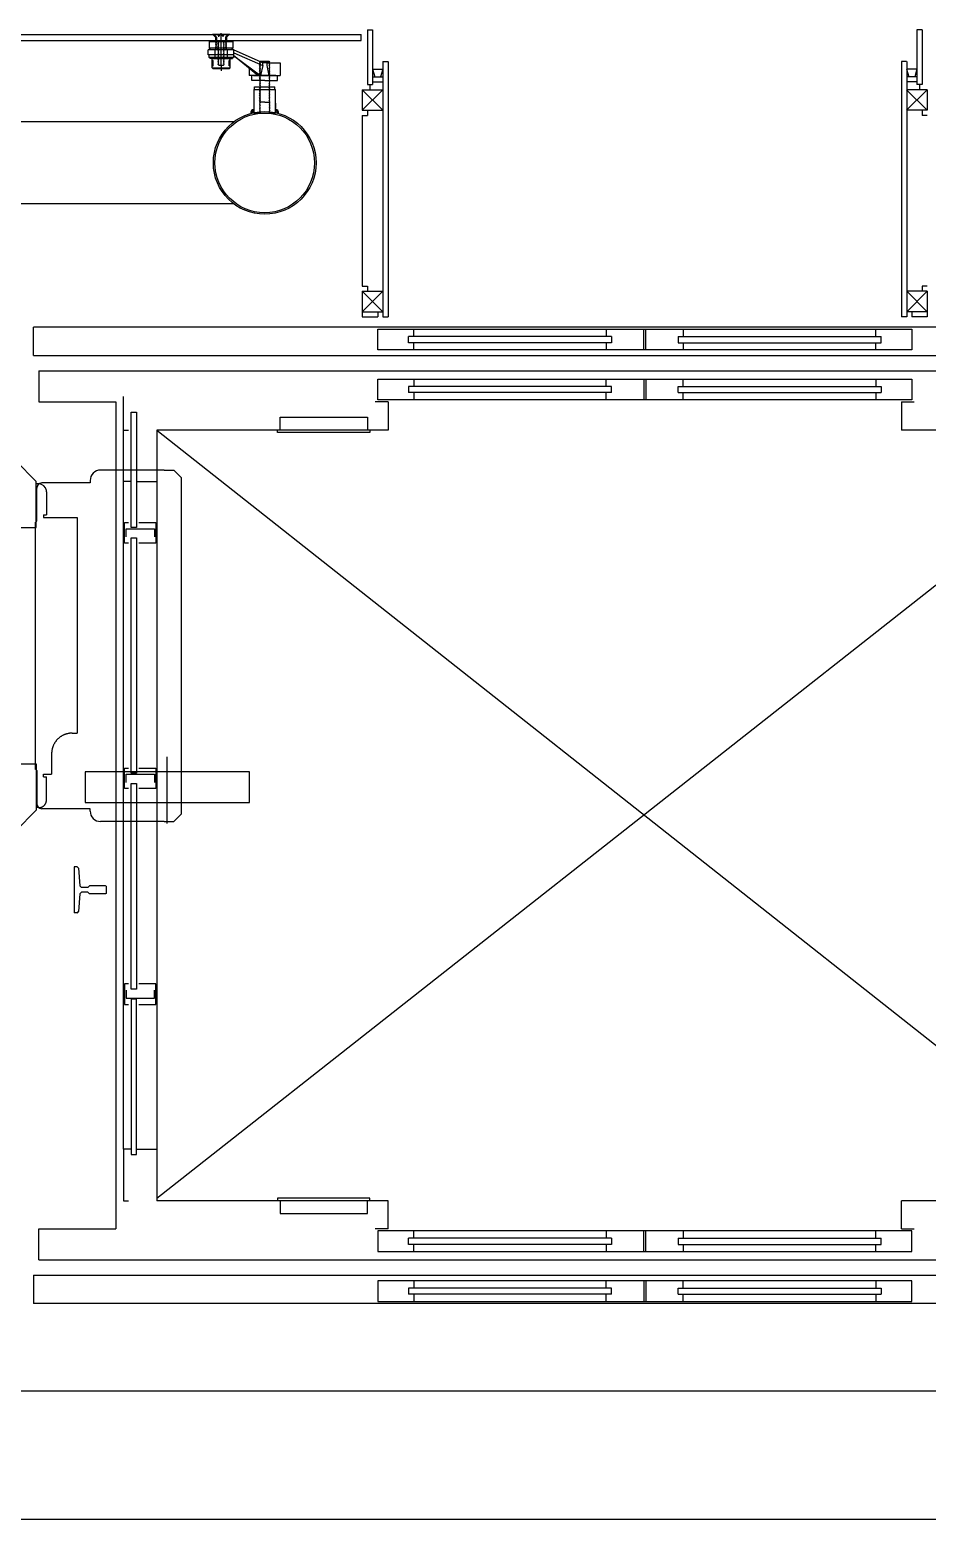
# Model space of a CAD drawing. Header units: millimetres. Extents: x -7614 to 421357, y 85218 to 341757.
# Drawn here: x 308713 to 310460, y 213177 to 216076 of the extents above; entities that cross this region are included whole.
import ezdxf

# ---------------------------------------------------------------- set-up
doc = ezdxf.new("R2010")
doc.units = ezdxf.units.MM
doc.header["$LTSCALE"] = 600
doc.header["$MEASUREMENT"] = 0
for name, pattern in [('CENTER', [65, 60, -2, 1, -2]), ('CENTER1', [8, 6, -1, 0, -1]), ('DASH_2', [34, 30, -1.5, 1, -1.5]), ('HIDDEN', [2, 1, -1])]:
    doc.linetypes.add(name, pattern=pattern)
doc.layers.add('e-plan', color=9, linetype='CONTINUOUS')

msp = doc.modelspace()

# ---------------------------------------------------------------- linework, layer by layer
at = {"layer": 'e-plan'}
for p, q in [((308144.3, 216066.7), (309358.3, 216066.7)), ((309358.3, 216054.7), (309358.3, 216066.7)), ((309370.3, 216075.7), (309380.3, 216075.7)), ((309370.3, 216075.7), (309370.3, 215969.1)), ((309380.3, 216075.7), (309380.3, 215969.1)), ((310450.3, 216075.7), (310440.3, 216075.7)), ((310440.3, 216075.7), (310440.3, 215969.1)), ((310450.3, 216075.7), (310450.3, 215969.1)), ((308144.3, 216054.7), (309358.3, 216054.7)), ((309380.3, 216014.1), (309380.3, 215969.1)), ((309400.3, 216014.1), (309410.3, 216014.1)), ((309400.4, 216014.1), (309400.4, 215516.7)), ((309410.4, 216014.1), (309410.4, 215526.7)), ((310420.3, 216014.1), (310410.3, 216014.1)), ((310410.4, 216014.1), (310410.4, 215526.7)), ((310420.4, 216014.1), (310420.4, 215516.7)), ((310440.3, 216014.1), (310440.3, 215969.1)), ((309380.3, 215999.1), (309384.7, 215984.1)), ((309380.3, 215999.1), (309400.3, 215999.1)), ((309380.3, 215984.1), (309400.3, 215984.1)), ((309400.3, 215999.1), (309396, 215984.1)), ((310420.3, 215999.1), (310424.7, 215984.1)), ((310440.3, 215999.1), (310420.3, 215999.1)), ((310440.3, 215984.1), (310420.3, 215984.1)), ((310440.3, 215999.1), (310436, 215984.1)), ((309360.3, 215919.1), (309400.3, 215959.1)), ((309360.3, 215959.1), (309400.3, 215919.1)), ((309360.3, 215959.1), (309360.3, 215919.1)), ((309360.3, 215959.1), (309400.3, 215959.1)), ((309370.3, 215969.1), (309380.3, 215969.1)), ((309375.3, 215969.1), (309375.3, 215959.1)), ((309380.3, 215974.1), (309400.3, 215974.1)), ((310440.3, 215974.1), (310420.3, 215974.1)), ((310460.3, 215959.1), (310420.3, 215919.1)), ((310460.3, 215919.1), (310420.3, 215959.1)), ((310460.3, 215959.1), (310420.3, 215959.1)), ((310450.3, 215969.1), (310440.3, 215969.1)), ((310445.3, 215969.1), (310445.3, 215959.1)), ((310460.3, 215959.1), (310460.3, 215919.1)), ((309360.3, 215919.1), (309400.3, 215919.1)), ((309370.3, 215919.1), (309370.3, 215909.1)), ((310460.3, 215919.1), (310420.3, 215919.1)), ((310450.3, 215919.1), (310450.3, 215909.1)), ((309110.3, 215896.7), (308442.3, 215896.7)), ((309149.3, 215913.7), (309191.3, 215913.7)), ((309360.3, 215909.1), (309370.3, 215909.1)), ((309360.4, 215909.1), (309360.4, 215576.7)), ((310460.3, 215909.1), (310450.3, 215909.1)), ((309110.3, 215736.7), (308442.3, 215736.7)), ((309370.4, 215576.7), (309370.4, 215566.7)), ((310450.4, 215576.7), (310450.4, 215566.7)), ((309360.4, 215566.7), (309360.4, 215516.7)), ((309360.4, 215566.7), (309400.4, 215526.7)), ((309360.4, 215526.7), (309400.4, 215566.7)), ((310460.4, 215566.7), (310420.4, 215526.7)), ((310460.4, 215526.7), (310420.4, 215566.7)), ((310460.4, 215566.7), (310460.4, 215516.7)), ((309390.4, 215526.7), (309390.4, 215516.7)), ((310430.4, 215526.7), (310430.4, 215516.7)), ((311100.4, 215496.7), (308720.4, 215496.7)), ((308720.4, 215441.7), (308720.4, 215496.7)), ((309390.4, 215492.7), (310430.4, 215492.7)), ((309390.4, 215452.7), (309390.4, 215492.7)), ((309460.4, 215478.7), (309460.4, 215492.7)), ((309835.4, 215492.7), (309835.4, 215478.7)), ((309908.4, 215452.7), (309908.4, 215492.7)), ((309908.4, 215452.7), (309908.4, 215492.7)), ((309912.4, 215452.7), (309912.4, 215492.7)), ((309912.4, 215452.7), (309912.4, 215492.7)), ((309985.4, 215492.7), (309985.4, 215478.7)), ((310360.4, 215478.7), (310360.4, 215492.7)), ((310430.4, 215492.7), (310430.4, 215452.7)), ((309845.4, 215478.7), (309450.4, 215478.7)), ((309450.4, 215466.7), (309450.4, 215478.7)), ((309845.4, 215466.7), (309450.4, 215466.7)), ((309460.4, 215452.7), (309460.4, 215466.7)), ((309835.4, 215466.7), (309835.4, 215452.7)), ((309845.4, 215478.7), (309845.4, 215466.7)), ((309975.4, 215478.7), (309975.4, 215466.7)), ((309975.4, 215478.7), (310370.4, 215478.7)), ((309975.4, 215466.7), (310370.4, 215466.7)), ((309985.4, 215466.7), (309985.4, 215452.7)), ((310360.4, 215452.7), (310360.4, 215466.7)), ((310370.4, 215466.7), (310370.4, 215478.7)), ((308720.4, 215441.7), (311100.4, 215441.7)), ((310430.4, 215452.7), (309390.4, 215452.7)), ((309460.4, 215395.7), (309460.4, 215381.7)), ((309835.4, 215381.7), (309835.4, 215395.7)), ((309908.4, 215395.7), (309908.4, 215355.7)), ((309912.4, 215395.7), (309912.4, 215355.7)), ((309985.4, 215381.7), (309985.4, 215395.7)), ((310360.4, 215395.7), (310360.4, 215381.7)), ((309845.4, 215381.7), (309450.4, 215381.7)), ((309450.4, 215381.7), (309450.4, 215369.7)), ((309845.4, 215369.7), (309450.4, 215369.7)), ((309460.4, 215369.7), (309460.4, 215355.7)), ((309835.4, 215355.7), (309835.4, 215369.7)), ((309845.4, 215369.7), (309845.4, 215381.7)), ((309975.4, 215369.7), (309975.4, 215381.7)), ((309975.4, 215381.7), (310370.4, 215381.7)), ((309975.4, 215369.7), (310370.4, 215369.7)), ((309985.4, 215355.7), (309985.4, 215369.7)), ((310360.4, 215369.7), (310360.4, 215355.7)), ((310370.4, 215381.7), (310370.4, 215369.7)), ((309410.4, 215351.7), (309385.4, 215351.7)), ((309410.4, 215351.7), (309410.4, 215296.7)), ((310410.2, 215351.7), (310435.2, 215351.7)), ((310410.4, 215351.7), (310410.4, 215296.7)), ((308910.4, 215106.7), (308910.4, 215331.7)), ((308910.4, 215331.7), (308920.4, 215331.7)), ((308920.4, 215331.7), (308920.4, 215106.7)), ((309200.3, 215296.7), (309200.3, 215321.7)), ((309200.3, 215321.7), (309370.3, 215321.7)), ((309370.3, 215321.7), (309370.3, 215296.7)), ((308895.4, 215196.7), (308895.4, 215296.7)), ((308895.4, 215296.7), (308905.4, 215296.7)), ((308960.4, 215296.7), (308960.4, 215218.7)), ((309410.4, 215296.7), (308960.4, 215296.7)), ((309195.3, 215291.7), (309195.3, 215296.7)), ((309375.3, 215291.7), (309195.3, 215291.7)), ((309375.3, 215296.7), (309375.3, 215291.7)), ((310860.4, 215296.7), (310410.4, 215296.7)), ((308725.4, 215196.7), (308685.4, 215236.7)), ((308725.4, 215106.7), (308725.4, 215196.7)), ((308821.4, 215193.7), (308736.4, 215193.7)), ((308830.4, 215193.7), (308821.4, 215193.7)), ((308830.4, 215198.7), (308830.4, 215193.7)), ((308974.4, 215218.7), (308850.4, 215218.7)), ((308910.4, 215196.7), (308895.4, 215196.7)), ((308920.4, 215196.7), (308960.4, 215196.7)), ((308974.4, 215218.7), (308993.4, 215218.7)), ((309008.4, 215203.7), (308993.4, 215218.7)), ((309008.4, 214549.7), (309008.4, 215203.7)), ((308730.4, 215191.7), (308725.4, 215191.7)), ((308726.4, 215119.7), (308726.4, 215183.7)), ((308745.4, 215176.7), (308745.4, 215131.7)), ((308585.4, 215106.7), (308725.4, 215106.7)), ((308723.4, 215116.7), (308723.4, 214636.7)), ((308739.4, 215131.7), (308745.4, 215131.7)), ((308739.4, 215131.7), (308739.4, 215126.7)), ((308739.4, 215126.7), (308805.4, 215126.7)), ((308897.4, 215076.7), (308897.4, 215116.7)), ((308897.4, 215116.7), (308905.4, 215116.7)), ((308920.4, 215106.7), (308910.4, 215106.7)), ((308925.4, 215116.7), (308958.4, 215116.7)), ((308958.4, 215116.7), (308958.4, 215076.7)), ((308905.4, 215076.7), (308897.4, 215076.7)), ((308900.4, 215088.7), (308900.4, 215104.7)), ((308900.4, 215104.7), (308955.4, 215104.7)), ((308910.4, 214628.7), (308910.4, 215086.7)), ((308910.4, 215086.7), (308920.4, 215086.7)), ((308920.4, 215086.7), (308920.4, 214628.7)), ((308958.4, 215076.7), (308925.4, 215076.7)), ((308955.4, 215104.7), (308955.4, 215088.7)), ((308585.4, 214646.7), (308725.4, 214646.7)), ((308725.4, 214646.7), (308725.4, 214556.7)), ((308726.4, 214633.7), (308726.4, 214569.7)), ((308897.4, 214598.7), (308897.4, 214638.7)), ((308897.4, 214638.7), (308905.4, 214638.7)), ((308900.4, 214610.7), (308900.4, 214626.7)), ((308900.4, 214626.7), (308955.4, 214626.7)), ((308920.4, 214628.7), (308910.4, 214628.7)), ((308925.4, 214638.7), (308958.4, 214638.7)), ((308955.4, 214626.7), (308955.4, 214610.7)), ((308958.4, 214638.7), (308958.4, 214598.7)), ((308905.4, 214598.7), (308897.4, 214598.7)), ((308910.4, 214208.7), (308910.4, 214608.7)), ((308910.4, 214608.7), (308920.4, 214608.7)), ((308920.4, 214608.7), (308920.4, 214208.7)), ((308958.4, 214598.7), (308925.4, 214598.7)), ((308725.4, 214556.7), (308685.4, 214516.7)), ((308830.4, 214559.7), (308736.4, 214559.7)), ((308830.4, 214554.7), (308830.4, 214559.7)), ((308974.4, 214534.7), (308850.4, 214534.7)), ((308960.4, 214534.7), (308960.4, 213796.7)), ((308974.4, 214534.7), (308993.4, 214534.7)), ((309008.4, 214549.7), (308993.4, 214534.7)), ((308799.4, 214446.2), (308799.4, 214357.2)), ((308805, 214446.2), (308799.4, 214446.2)), ((308807.5, 214443.9), (308810.2, 214409.7)), ((308810.2, 214393.7), (308807.5, 214359.6)), ((308810.2, 214409.7), (308813.4, 214406.5)), ((308810.2, 214393.7), (308813.4, 214397)), ((308826.1, 214406.5), (308813.4, 214406.5)), ((308826.1, 214397), (308813.4, 214397)), ((308829.4, 214409.7), (308826.1, 214406.5)), ((308829.4, 214393.7), (308826.1, 214397)), ((308860.4, 214409.7), (308829.4, 214409.7)), ((308860.4, 214393.7), (308829.4, 214393.7)), ((308861.4, 214408.7), (308860.4, 214409.7)), ((308861.4, 214394.7), (308860.4, 214393.7)), ((308861.4, 214408.7), (308861.4, 214394.7)), ((308805, 214357.2), (308799.4, 214357.2)), ((308905.4, 214218.7), (308897.4, 214218.7)), ((308897.4, 214218.7), (308897.4, 214178.7)), ((308920.4, 214208.7), (308910.4, 214208.7)), ((308958.4, 214218.7), (308925.4, 214218.7)), ((308958.4, 214178.7), (308958.4, 214218.7)), ((308897.4, 214178.7), (308905.4, 214178.7)), ((308900.4, 214206.7), (308900.4, 214190.7)), ((308900.4, 214190.7), (308955.4, 214190.7)), ((308920.4, 214188.7), (308910.4, 214188.7)), ((308910.4, 214188.7), (308910.4, 213886.7)), ((308920.4, 213886.7), (308920.4, 214188.7)), ((308925.4, 214178.7), (308958.4, 214178.7)), ((308955.4, 214190.7), (308955.4, 214206.7)), ((308910.4, 213896.7), (308895.4, 213896.7)), ((308895.4, 213896.7), (308895.4, 213796.7)), ((308920.4, 213896.7), (308960.4, 213896.7)), ((308910.4, 213886.7), (308920.4, 213886.7)), ((309375.3, 213801.7), (309195.3, 213801.7)), ((309195.3, 213801.7), (309195.3, 213796.7)), ((309375.3, 213796.7), (309375.3, 213801.7)), ((308895.4, 213796.7), (308905.4, 213796.7)), ((309410.4, 213796.7), (308960.4, 213796.7)), ((309200.3, 213796.7), (309200.3, 213771.7)), ((309370.3, 213771.7), (309370.3, 213796.7)), ((309410.4, 213741.7), (309410.4, 213796.7)), ((310860.4, 213796.7), (310410.4, 213796.7)), ((310410.4, 213741.7), (310410.4, 213796.7)), ((309200.3, 213771.7), (309370.3, 213771.7)), ((309410.4, 213741.7), (309385.4, 213741.7)), ((309845.4, 213723.7), (309450.4, 213723.7)), ((309450.4, 213711.7), (309450.4, 213723.7)), ((309460.4, 213723.7), (309460.4, 213737.7)), ((309835.4, 213737.7), (309835.4, 213723.7)), ((309845.4, 213723.7), (309845.4, 213711.7)), ((309908.4, 213697.7), (309908.4, 213737.7)), ((309912.4, 213697.7), (309912.4, 213737.7)), ((309975.4, 213723.7), (309975.4, 213711.7)), ((309975.4, 213723.7), (310370.4, 213723.7)), ((309985.4, 213737.7), (309985.4, 213723.7)), ((310360.4, 213723.7), (310360.4, 213737.7)), ((310370.4, 213711.7), (310370.4, 213723.7)), ((310410.2, 213741.7), (310435.2, 213741.7)), ((309845.4, 213711.7), (309450.4, 213711.7)), ((309460.4, 213697.7), (309460.4, 213711.7)), ((309835.4, 213711.7), (309835.4, 213697.7)), ((309975.4, 213711.7), (310370.4, 213711.7)), ((309985.4, 213711.7), (309985.4, 213697.7)), ((310360.4, 213697.7), (310360.4, 213711.7)), ((308720.4, 213651.7), (311100.4, 213651.7)), ((308720.4, 213651.7), (308720.4, 213596.7)), ((310430.4, 213640.7), (309390.4, 213640.7)), ((309390.4, 213640.7), (309390.4, 213600.7)), ((309460.4, 213640.7), (309460.4, 213626.7)), ((309835.4, 213626.7), (309835.4, 213640.7)), ((309908.4, 213640.7), (309908.4, 213600.7)), ((309908.4, 213640.7), (309908.4, 213600.7)), ((309912.4, 213640.7), (309912.4, 213600.7)), ((309912.4, 213640.7), (309912.4, 213600.7)), ((309985.4, 213626.7), (309985.4, 213640.7)), ((310360.4, 213640.7), (310360.4, 213626.7)), ((310430.4, 213600.7), (310430.4, 213640.7)), ((309390.4, 213600.7), (310430.4, 213600.7)), ((309845.4, 213626.7), (309450.4, 213626.7)), ((309450.4, 213626.7), (309450.4, 213614.7)), ((309845.4, 213614.7), (309450.4, 213614.7)), ((309460.4, 213614.7), (309460.4, 213600.7)), ((309835.4, 213600.7), (309835.4, 213614.7)), ((309845.4, 213614.7), (309845.4, 213626.7)), ((309975.4, 213614.7), (309975.4, 213626.7)), ((309975.4, 213626.7), (310370.4, 213626.7)), ((309975.4, 213614.7), (310370.4, 213614.7)), ((309985.4, 213600.7), (309985.4, 213614.7)), ((310360.4, 213614.7), (310360.4, 213600.7)), ((310370.4, 213626.7), (310370.4, 213614.7)), ((311100.4, 213596.7), (308720.4, 213596.7))]:
    msp.add_line(p, q, dxfattribs=at)
at = {"layer": 'e-plan', "linetype": 'Continuous'}
for p, q in [((309102.2, 216066.7), (309068.5, 216066.7)), ((309074.6, 216061.5), (309069.3, 216066.7)), ((309082, 216063.7), (309080.6, 216063.7)), ((309090, 216063.7), (309088.6, 216063.7)), ((309096.1, 216061.5), (309101.3, 216066.7)), ((309076.3, 216036.7), (309060.4, 216036.7)), ((309060.4, 216026.7), (309060.4, 216036.7)), ((309062.3, 216052.7), (309075.3, 216052.7)), ((309062.3, 216052.7), (309062.3, 216039.7)), ((309076.6, 216039.7), (309062.3, 216039.7)), ((309063.8, 216052.7), (309063.8, 216054.7)), ((309074.6, 216061.5), (309074.6, 216054.7)), ((309075.6, 216052.7), (309079.6, 216052.7)), ((309076.6, 216061.5), (309076.6, 216054.7)), ((309108.3, 216039.7), (309076.6, 216039.7)), ((309089.8, 216036.7), (309076.6, 216036.7)), ((309079.8, 216052.7), (309090.8, 216052.7)), ((309094.1, 216036.7), (309090.1, 216036.7)), ((309091.1, 216052.7), (309095.1, 216052.7)), ((309094.1, 216061.5), (309094.1, 216054.7)), ((309110.4, 216036.7), (309094.4, 216036.7)), ((309095.4, 216052.7), (309106.8, 216052.7)), ((309096.1, 216061.5), (309096.1, 216054.7)), ((309106.8, 216052.7), (309106.8, 216054.7)), ((309106.8, 216052.7), (309108.3, 216052.7)), ((309108.3, 216052.7), (309108.3, 216039.7)), ((309110.3, 216036.5), (309161.3, 216014)), ((309110.4, 216026.7), (309110.4, 216036.7)), ((309110.4, 216026.7), (309060.4, 216026.7)), ((309061.3, 216026.7), (309061.3, 216021.7)), ((309109.3, 216021.7), (309061.3, 216021.7)), ((309063.3, 216021.7), (309063.3, 216019.7)), ((309067.8, 216001.7), (309067.8, 216019.7)), ((309069.8, 216005.7), (309069.8, 216015.7)), ((309100.8, 216005.7), (309100.8, 216015.7)), ((309102.8, 216001.7), (309102.8, 216019.7)), ((309107.3, 216021.7), (309107.3, 216019.7)), ((309109.3, 216026.7), (309109.3, 216021.7)), ((309109.3, 216025.6), (309162.1, 215986.7)), ((309157, 215986.7), (309109.3, 216025.5)), ((309110.3, 216031), (309166.4, 216006.2)), ((309161.5, 216013.9), (309166.4, 216011.7)), ((309161.7, 216014.4), (309179, 216014.4)), ((309166.4, 216006.2), (309162.1, 215986.7)), ((309174.3, 216011.7), (309166.4, 216011.7)), ((309166.4, 216006.2), (309166.4, 216011.7)), ((309179.2, 216013.9), (309174.3, 216011.7)), ((309174.3, 216011.7), (309200.3, 216011.7)), ((309174.3, 216011.7), (309174.3, 216006.2)), ((309174.3, 216006.2), (309178.6, 215986.7)), ((309200.3, 216011.7), (309200.3, 215986.7)), ((309069.8, 215999.7), (309067.8, 216001.7)), ((309100.8, 215999.7), (309069.8, 215999.7)), ((309102.8, 216001.7), (309100.8, 215999.7)), ((309140.3, 216000.3), (309140.3, 215986.7)), ((309170.3, 215986.7), (309140.3, 215986.7)), ((309160.1, 215976.7), (309145.3, 215976.7)), ((309148.8, 215986.7), (309170.3, 215986.7)), ((309170.3, 215986.7), (309148.8, 215986.7)), ((309170.3, 215976.7), (309160.3, 215976.7)), ((309170.3, 215986.7), (309200.3, 215986.7)), ((309191.8, 215986.7), (309170.3, 215986.7)), ((309191.8, 215986.7), (309170.3, 215986.7)), ((309170.3, 215976.7), (309180.3, 215976.7)), ((309180.6, 215976.7), (309195.3, 215976.7)), ((309149.3, 215958.6), (309150.3, 215959.6)), ((309149.3, 215958.6), (309149.3, 215913.7)), ((309191.3, 215958.6), (309149.3, 215958.6)), ((309150.3, 215959.6), (309150.3, 215964.6)), ((309150.3, 215964.6), (309160.2, 215964.6)), ((309150.3, 215959.6), (309190.3, 215959.6)), ((309160.5, 215964.6), (309180.2, 215964.6)), ((309180.5, 215964.6), (309190.3, 215964.6)), ((309190.3, 215959.6), (309190.3, 215964.6)), ((309190.3, 215959.6), (309191.3, 215958.6)), ((309191.3, 215913.7), (309191.3, 215958.6)), ((309149.3, 215923), (309149.3, 215913.7)), ((309191.3, 215932.6), (309191.3, 215922.6)), ((309360.4, 215576.7), (309370.4, 215576.7)), ((310460.4, 215576.7), (310450.4, 215576.7)), ((309360.4, 215566.7), (309400.4, 215566.7)), ((310460.4, 215566.7), (310420.4, 215566.7)), ((309360.4, 215526.7), (309360.4, 215516.7)), ((309360.4, 215526.7), (309400.4, 215526.7)), ((309360.4, 215516.7), (309390.4, 215516.7)), ((309400.4, 215516.7), (309410.4, 215516.7)), ((309410.4, 215526.7), (309410.4, 215516.7)), ((310410.4, 215526.7), (310410.4, 215516.7)), ((310420.4, 215516.7), (310410.4, 215516.7)), ((310460.4, 215526.7), (310420.4, 215526.7)), ((310460.4, 215516.7), (310430.4, 215516.7)), ((310460.4, 215526.7), (310460.4, 215516.7)), ((308730.4, 215411.7), (311090.4, 215411.7)), ((308730.4, 215411.7), (308730.4, 215351.7)), ((309390.4, 215395.7), (310430.4, 215395.7)), ((309390.4, 215355.7), (309390.4, 215395.7)), ((310430.4, 215395.7), (310430.4, 215355.7)), ((308730.4, 215351.7), (308880.4, 215351.7)), ((308880.4, 215351.7), (308880.4, 215218.7)), ((308895.4, 215218.7), (308895.4, 215361.7)), ((310430.4, 215355.7), (309390.4, 215355.7)), ((308880.4, 214534.7), (308880.4, 213741.7)), ((308895.4, 213896.7), (308895.4, 214534.7)), ((308730.4, 213681.7), (308730.4, 213741.7)), ((308730.4, 213741.7), (308880.4, 213741.7)), ((310430.4, 213737.7), (309390.4, 213737.7)), ((309390.4, 213737.7), (309390.4, 213697.7)), ((310430.4, 213697.7), (310430.4, 213737.7)), ((309390.4, 213697.7), (310430.4, 213697.7)), ((308730.4, 213681.7), (311090.4, 213681.7))]:
    msp.add_line(p, q, dxfattribs=at)
at = {"layer": 'e-plan', "linetype": 'CENTER1'}
for p, q in [((309071.3, 216066.7), (309076.6, 216061.5)), ((309080.3, 216064), (309080.3, 216066.7)), ((309081.3, 216061.7), (309081.3, 216066.7)), ((309082.3, 216064), (309082.3, 216066.7)), ((309085.3, 216006.7), (309085.3, 216069.3)), ((309088.3, 216064), (309088.3, 216066.7)), ((309089.3, 216061.7), (309089.3, 216066.7)), ((309090.3, 216064), (309090.3, 216066.7)), ((309099.3, 216066.7), (309094.1, 216061.5)), ((309062.3, 216039.7), (309065.3, 216036.7)), ((309074.8, 216050.2), (309076.3, 216051.7)), ((309076.3, 216048.7), (309074.8, 216050.2)), ((309074.8, 216047.2), (309076.3, 216048.7)), ((309076.3, 216045.7), (309074.8, 216047.2)), ((309074.8, 216044.2), (309076.3, 216045.7)), ((309076.3, 216042.7), (309074.8, 216044.2)), ((309074.8, 216041.2), (309076.3, 216042.7)), ((309076.3, 216039.7), (309074.8, 216041.2)), ((309074.8, 216038.2), (309076.3, 216039.7)), ((309076.3, 216036.7), (309074.8, 216038.2)), ((309075.1, 216053.2), (309076.6, 216054.7)), ((309076.6, 216051.7), (309075.1, 216053.2)), ((309075.1, 216050.2), (309076.6, 216051.7)), ((309076.6, 216048.7), (309075.1, 216050.2)), ((309075.1, 216047.2), (309076.6, 216048.7)), ((309076.6, 216045.7), (309075.1, 216047.2)), ((309075.1, 216044.2), (309076.6, 216045.7)), ((309076.6, 216042.7), (309075.1, 216044.2)), ((309075.1, 216041.2), (309076.6, 216042.7)), ((309076.6, 216039.7), (309075.1, 216041.2)), ((309075.1, 216038.2), (309076.6, 216039.7)), ((309076.6, 216036.7), (309075.1, 216038.2)), ((309076.3, 216051.7), (309075.3, 216052.7)), ((309079.1, 216050.2), (309080.6, 216051.7)), ((309080.6, 216048.7), (309079.1, 216050.2)), ((309079.1, 216047.2), (309080.6, 216048.7)), ((309080.6, 216045.7), (309079.1, 216047.2)), ((309079.1, 216044.2), (309080.6, 216045.7)), ((309080.6, 216042.7), (309079.1, 216044.2)), ((309079.1, 216041.2), (309080.6, 216042.7)), ((309080.6, 216039.7), (309079.1, 216041.2)), ((309079.1, 216038.2), (309080.6, 216039.7)), ((309080.6, 216036.7), (309079.1, 216038.2)), ((309079.3, 216050.2), (309080.8, 216051.7)), ((309079.3, 216050.2), (309080.8, 216051.7)), ((309080.8, 216048.7), (309079.3, 216050.2)), ((309080.8, 216048.7), (309079.3, 216050.2)), ((309079.3, 216047.2), (309080.8, 216048.7)), ((309079.3, 216047.2), (309080.8, 216048.7)), ((309080.8, 216045.7), (309079.3, 216047.2)), ((309080.8, 216045.7), (309079.3, 216047.2)), ((309079.3, 216044.2), (309080.8, 216045.7)), ((309079.3, 216044.2), (309080.8, 216045.7)), ((309080.8, 216042.7), (309079.3, 216044.2)), ((309080.8, 216042.7), (309079.3, 216044.2)), ((309079.3, 216041.2), (309080.8, 216042.7)), ((309079.3, 216041.2), (309080.8, 216042.7)), ((309080.8, 216039.7), (309079.3, 216041.2)), ((309080.8, 216039.7), (309079.3, 216041.2)), ((309079.3, 216038.2), (309080.8, 216039.7)), ((309079.3, 216038.2), (309080.8, 216039.7)), ((309080.8, 216036.7), (309079.3, 216038.2)), ((309080.8, 216036.7), (309079.3, 216038.2)), ((309079.3, 216035.2), (309080.8, 216036.7)), ((309080.8, 216033.7), (309079.3, 216035.2)), ((309079.3, 216032.2), (309080.8, 216033.7)), ((309080.6, 216051.7), (309079.6, 216052.7)), ((309080.8, 216051.7), (309079.8, 216052.7)), ((309080.8, 216051.7), (309079.8, 216052.7)), ((309089.8, 216051.7), (309090.8, 216052.7)), ((309089.8, 216051.7), (309090.8, 216052.7)), ((309089.8, 216051.7), (309090.8, 216052.7)), ((309091.3, 216050.2), (309089.8, 216051.7)), ((309091.3, 216050.2), (309089.8, 216051.7)), ((309091.3, 216050.2), (309089.8, 216051.7)), ((309089.8, 216048.7), (309091.3, 216050.2)), ((309089.8, 216048.7), (309091.3, 216050.2)), ((309089.8, 216048.7), (309091.3, 216050.2)), ((309091.3, 216047.2), (309089.8, 216048.7)), ((309091.3, 216047.2), (309089.8, 216048.7)), ((309091.3, 216047.2), (309089.8, 216048.7)), ((309089.8, 216045.7), (309091.3, 216047.2)), ((309089.8, 216045.7), (309091.3, 216047.2)), ((309089.8, 216045.7), (309091.3, 216047.2)), ((309091.3, 216044.2), (309089.8, 216045.7)), ((309091.3, 216044.2), (309089.8, 216045.7)), ((309091.3, 216044.2), (309089.8, 216045.7)), ((309089.8, 216042.7), (309091.3, 216044.2)), ((309089.8, 216042.7), (309091.3, 216044.2)), ((309089.8, 216042.7), (309091.3, 216044.2)), ((309091.3, 216041.2), (309089.8, 216042.7)), ((309091.3, 216041.2), (309089.8, 216042.7)), ((309091.3, 216041.2), (309089.8, 216042.7)), ((309089.8, 216039.7), (309091.3, 216041.2)), ((309089.8, 216039.7), (309091.3, 216041.2)), ((309089.8, 216039.7), (309091.3, 216041.2)), ((309091.3, 216038.2), (309089.8, 216039.7)), ((309091.3, 216038.2), (309089.8, 216039.7)), ((309091.3, 216038.2), (309089.8, 216039.7)), ((309089.8, 216036.7), (309091.3, 216038.2)), ((309089.8, 216036.7), (309091.3, 216038.2)), ((309089.8, 216036.7), (309091.3, 216038.2)), ((309091.3, 216035.2), (309089.8, 216036.7)), ((309089.8, 216033.7), (309091.3, 216035.2)), ((309091.3, 216032.2), (309089.8, 216033.7)), ((309090.1, 216051.7), (309091.1, 216052.7)), ((309091.6, 216050.2), (309090.1, 216051.7)), ((309090.1, 216048.7), (309091.6, 216050.2)), ((309091.6, 216047.2), (309090.1, 216048.7)), ((309090.1, 216045.7), (309091.6, 216047.2)), ((309091.6, 216044.2), (309090.1, 216045.7)), ((309090.1, 216042.7), (309091.6, 216044.2)), ((309091.6, 216041.2), (309090.1, 216042.7)), ((309090.1, 216039.7), (309091.6, 216041.2)), ((309091.6, 216038.2), (309090.1, 216039.7)), ((309090.1, 216036.7), (309091.6, 216038.2)), ((309095.6, 216053.2), (309094.1, 216054.7)), ((309094.1, 216051.7), (309095.6, 216053.2)), ((309094.1, 216051.7), (309095.6, 216053.2)), ((309095.6, 216050.2), (309094.1, 216051.7)), ((309095.6, 216050.2), (309094.1, 216051.7)), ((309094.1, 216048.7), (309095.6, 216050.2)), ((309094.1, 216048.7), (309095.6, 216050.2)), ((309095.6, 216047.2), (309094.1, 216048.7)), ((309095.6, 216047.2), (309094.1, 216048.7)), ((309094.1, 216045.7), (309095.6, 216047.2)), ((309094.1, 216045.7), (309095.6, 216047.2)), ((309095.6, 216044.2), (309094.1, 216045.7)), ((309095.6, 216044.2), (309094.1, 216045.7)), ((309094.1, 216042.7), (309095.6, 216044.2)), ((309094.1, 216042.7), (309095.6, 216044.2)), ((309095.6, 216041.2), (309094.1, 216042.7)), ((309095.6, 216041.2), (309094.1, 216042.7)), ((309094.1, 216039.7), (309095.6, 216041.2)), ((309094.1, 216039.7), (309095.6, 216041.2)), ((309095.6, 216038.2), (309094.1, 216039.7)), ((309095.6, 216038.2), (309094.1, 216039.7)), ((309094.1, 216036.7), (309095.6, 216038.2)), ((309094.1, 216036.7), (309095.6, 216038.2)), ((309094.4, 216051.7), (309095.4, 216052.7)), ((309095.9, 216050.2), (309094.4, 216051.7)), ((309094.4, 216048.7), (309095.9, 216050.2)), ((309095.9, 216047.2), (309094.4, 216048.7)), ((309094.4, 216045.7), (309095.9, 216047.2)), ((309095.9, 216044.2), (309094.4, 216045.7)), ((309094.4, 216042.7), (309095.9, 216044.2)), ((309095.9, 216041.2), (309094.4, 216042.7)), ((309094.4, 216039.7), (309095.9, 216041.2)), ((309095.9, 216038.2), (309094.4, 216039.7)), ((309094.4, 216036.7), (309095.9, 216038.2)), ((309108.3, 216039.7), (309105.3, 216036.7)), ((309067.8, 216019.7), (309063.3, 216019.7)), ((309067.8, 216019.7), (309105.5, 216019.7)), ((309067.8, 216015.7), (309069.8, 216015.7)), ((309067.8, 216005.7), (309069.8, 216005.7)), ((309080.8, 216030.7), (309079.3, 216032.2)), ((309079.3, 216029.2), (309080.8, 216030.7)), ((309080.8, 216027.7), (309079.3, 216029.2)), ((309079.3, 216026.2), (309080.8, 216027.7)), ((309080.8, 216024.7), (309079.3, 216026.2)), ((309079.3, 216023.2), (309080.8, 216024.7)), ((309080.8, 216021.7), (309079.3, 216023.2)), ((309079.3, 216020.2), (309080.8, 216021.7)), ((309080.8, 216018.7), (309079.3, 216020.2)), ((309079.3, 216017.2), (309080.8, 216018.7)), ((309080.8, 216015.7), (309079.3, 216017.2)), ((309079.3, 216014.2), (309080.8, 216015.7)), ((309080.8, 216012.7), (309079.3, 216014.2)), ((309079.3, 216011.2), (309080.8, 216012.7)), ((309080.8, 216009.7), (309079.3, 216011.2)), ((309079.3, 216008.2), (309080.8, 216009.7)), ((309080.8, 216006.7), (309079.3, 216008.2)), ((309080.8, 216006.7), (309089.8, 216006.7)), ((309085.3, 216006.7), (309085.3, 215995.7)), ((309089.8, 216030.7), (309091.3, 216032.2)), ((309091.3, 216029.2), (309089.8, 216030.7)), ((309089.8, 216027.7), (309091.3, 216029.2)), ((309091.3, 216026.2), (309089.8, 216027.7)), ((309089.8, 216024.7), (309091.3, 216026.2)), ((309091.3, 216023.2), (309089.8, 216024.7)), ((309089.8, 216021.7), (309091.3, 216023.2)), ((309091.3, 216020.2), (309089.8, 216021.7)), ((309089.8, 216018.7), (309091.3, 216020.2)), ((309091.3, 216017.2), (309089.8, 216018.7)), ((309089.8, 216015.7), (309091.3, 216017.2)), ((309091.3, 216014.2), (309089.8, 216015.7)), ((309089.8, 216012.7), (309091.3, 216014.2)), ((309091.3, 216011.2), (309089.8, 216012.7)), ((309089.8, 216009.7), (309091.3, 216011.2)), ((309091.3, 216008.2), (309089.8, 216009.7)), ((309089.8, 216006.7), (309091.3, 216008.2)), ((309102.8, 216015.7), (309100.8, 216015.7)), ((309102.8, 216005.7), (309100.8, 216005.7)), ((309105.5, 216019.7), (309107.3, 216019.7)), ((309160.1, 216012.7), (309161.3, 216014)), ((309161.6, 216011.2), (309160.1, 216012.7)), ((309160.1, 216009.7), (309161.6, 216011.2)), ((309161.6, 216008.2), (309160.1, 216009.7)), ((309160.1, 216006.7), (309161.6, 216008.2)), ((309161.6, 216005.2), (309160.1, 216006.7)), ((309160.1, 216003.7), (309161.6, 216005.2)), ((309160.3, 216012.7), (309161.8, 216014.2)), ((309160.3, 216012.7), (309161.8, 216014.2)), ((309161.8, 216011.2), (309160.3, 216012.7)), ((309161.8, 216011.2), (309160.3, 216012.7)), ((309160.3, 216009.7), (309161.8, 216011.2)), ((309160.3, 216009.7), (309161.8, 216011.2)), ((309161.8, 216008.2), (309160.3, 216009.7)), ((309161.8, 216008.2), (309160.3, 216009.7)), ((309160.3, 216006.7), (309161.8, 216008.2)), ((309160.3, 216006.7), (309161.8, 216008.2)), ((309161.8, 216005.2), (309160.3, 216006.7)), ((309161.8, 216005.2), (309160.3, 216006.7)), ((309160.3, 216003.7), (309161.8, 216005.2)), ((309160.3, 216003.7), (309161.8, 216005.2)), ((309161.8, 216014.2), (309161.7, 216014.4)), ((309161.8, 216014.2), (309161.7, 216014.4)), ((309178.8, 216014.2), (309179, 216014.4)), ((309178.8, 216014.2), (309179, 216014.4)), ((309180.3, 216012.7), (309178.8, 216014.2)), ((309180.3, 216012.7), (309178.8, 216014.2)), ((309178.8, 216011.2), (309180.3, 216012.7)), ((309178.8, 216011.2), (309180.3, 216012.7)), ((309180.3, 216009.7), (309178.8, 216011.2)), ((309180.3, 216009.7), (309178.8, 216011.2)), ((309178.8, 216008.2), (309180.3, 216009.7)), ((309178.8, 216008.2), (309180.3, 216009.7)), ((309180.3, 216006.7), (309178.8, 216008.2)), ((309180.3, 216006.7), (309178.8, 216008.2)), ((309178.8, 216005.2), (309180.3, 216006.7)), ((309178.8, 216005.2), (309180.3, 216006.7)), ((309180.3, 216003.7), (309178.8, 216005.2)), ((309180.3, 216003.7), (309178.8, 216005.2)), ((309179.1, 216011.2), (309180.6, 216012.7)), ((309180.6, 216009.7), (309179.1, 216011.2)), ((309179.1, 216008.2), (309180.6, 216009.7)), ((309180.6, 216006.7), (309179.1, 216008.2)), ((309179.1, 216005.2), (309180.6, 216006.7)), ((309180.6, 216003.7), (309179.1, 216005.2)), ((309180.6, 216012.7), (309179.4, 216014)), ((309067.8, 216001.7), (309102.8, 216001.7)), ((309161.6, 216002.2), (309160.1, 216003.7)), ((309160.1, 216000.7), (309161.6, 216002.2)), ((309161.6, 215999.2), (309160.1, 216000.7)), ((309160.1, 215997.7), (309161.6, 215999.2)), ((309161.6, 215996.2), (309160.1, 215997.7)), ((309160.1, 215994.7), (309161.6, 215996.2)), ((309161.6, 215993.2), (309160.1, 215994.7)), ((309160.1, 215991.7), (309161.6, 215993.2)), ((309161.6, 215990.2), (309160.1, 215991.7)), ((309160.1, 215988.7), (309161.6, 215990.2)), ((309161.6, 215987.2), (309160.1, 215988.7)), ((309160.1, 215985.7), (309161.6, 215987.2)), ((309161.6, 215984.2), (309160.1, 215985.7)), ((309160.1, 215982.7), (309161.6, 215984.2)), ((309161.6, 215981.2), (309160.1, 215982.7)), ((309160.1, 215979.7), (309161.6, 215981.2)), ((309161.6, 215978.2), (309160.1, 215979.7)), ((309160.1, 215976.7), (309161.6, 215978.2)), ((309160.1, 215976.7), (309161.6, 215978.2)), ((309160.1, 215976.7), (309161.6, 215978.2)), ((309161.8, 216002.2), (309160.3, 216003.7)), ((309161.8, 216002.2), (309160.3, 216003.7)), ((309160.3, 216000.7), (309161.8, 216002.2)), ((309161.8, 215999.2), (309160.3, 216000.7)), ((309160.3, 215997.7), (309161.8, 215999.2)), ((309161.8, 215996.2), (309160.3, 215997.7)), ((309160.3, 215994.7), (309161.8, 215996.2)), ((309161.8, 215993.2), (309160.3, 215994.7)), ((309160.3, 215991.7), (309161.8, 215993.2)), ((309161.8, 215990.2), (309160.3, 215991.7)), ((309160.3, 215988.7), (309161.8, 215990.2)), ((309161.8, 215987.2), (309160.3, 215988.7)), ((309160.3, 215985.7), (309161.8, 215987.2)), ((309161.8, 215984.2), (309160.3, 215985.7)), ((309160.3, 215982.7), (309161.8, 215984.2)), ((309161.8, 215981.2), (309160.3, 215982.7)), ((309160.3, 215979.7), (309161.8, 215981.2)), ((309161.8, 215978.2), (309160.3, 215979.7)), ((309160.3, 215976.7), (309161.8, 215978.2)), ((309160.3, 215976.7), (309161.8, 215978.2)), ((309160.3, 215976.7), (309161.8, 215978.2)), ((309160.3, 215976.7), (309161.8, 215978.2)), ((309160.3, 215976.7), (309161.8, 215978.2)), ((309160.3, 215976.7), (309161.8, 215978.2)), ((309160.3, 215976.7), (309161.8, 215978.2)), ((309160.3, 215976.7), (309161.8, 215978.2)), ((309160.3, 215976.7), (309161.8, 215978.2)), ((309161.8, 215975.2), (309160.3, 215976.7)), ((309161.8, 215975.2), (309160.3, 215976.7)), ((309161.8, 215975.2), (309160.3, 215976.7)), ((309161.8, 215975.2), (309160.3, 215976.7)), ((309161.8, 215975.2), (309160.3, 215976.7)), ((309161.8, 215975.2), (309160.3, 215976.7)), ((309161.6, 215990.2), (309160.6, 215991.2)), ((309161.8, 215978.2), (309160.8, 215979.2)), ((309161.8, 215978.2), (309160.8, 215979.2)), ((309161.8, 215978.2), (309160.8, 215979.2)), ((309161.8, 215978.2), (309160.8, 215979.2)), ((309178.8, 216002.2), (309180.3, 216003.7)), ((309178.8, 216002.2), (309180.3, 216003.7)), ((309180.3, 216000.7), (309178.8, 216002.2)), ((309178.8, 215999.2), (309180.3, 216000.7)), ((309180.3, 215997.7), (309178.8, 215999.2)), ((309178.8, 215996.2), (309180.3, 215997.7)), ((309180.3, 215994.7), (309178.8, 215996.2)), ((309178.8, 215993.2), (309180.3, 215994.7)), ((309180.3, 215991.7), (309178.8, 215993.2)), ((309178.8, 215990.2), (309180.3, 215991.7)), ((309180.3, 215988.7), (309178.8, 215990.2)), ((309178.8, 215987.2), (309180.3, 215988.7)), ((309180.3, 215985.7), (309178.8, 215987.2)), ((309178.8, 215984.2), (309180.3, 215985.7)), ((309180.3, 215982.7), (309178.8, 215984.2)), ((309178.8, 215981.2), (309180.3, 215982.7)), ((309180.3, 215979.7), (309178.8, 215981.2)), ((309178.8, 215978.2), (309180.3, 215979.7)), ((309178.8, 215978.2), (309179.8, 215979.2)), ((309178.8, 215978.2), (309179.8, 215979.2)), ((309180.3, 215976.7), (309178.8, 215978.2)), ((309180.3, 215976.7), (309178.8, 215978.2)), ((309180.3, 215976.7), (309178.8, 215978.2)), ((309178.8, 215975.2), (309180.3, 215976.7)), ((309178.8, 215975.2), (309180.3, 215976.7)), ((309178.8, 215975.2), (309180.3, 215976.7)), ((309179.1, 216002.2), (309180.6, 216003.7)), ((309180.6, 216000.7), (309179.1, 216002.2)), ((309179.1, 215999.2), (309180.6, 216000.7)), ((309180.6, 215997.7), (309179.1, 215999.2)), ((309179.1, 215996.2), (309180.6, 215997.7)), ((309180.6, 215994.7), (309179.1, 215996.2)), ((309179.1, 215993.2), (309180.6, 215994.7)), ((309180.6, 215991.7), (309179.1, 215993.2)), ((309179.1, 215990.2), (309180.6, 215991.7)), ((309179.1, 215990.2), (309180.1, 215991.2)), ((309180.6, 215988.7), (309179.1, 215990.2)), ((309179.1, 215987.2), (309180.6, 215988.7)), ((309180.6, 215985.7), (309179.1, 215987.2)), ((309179.1, 215984.2), (309180.6, 215985.7)), ((309180.6, 215982.7), (309179.1, 215984.2)), ((309179.1, 215981.2), (309180.6, 215982.7)), ((309180.6, 215979.7), (309179.1, 215981.2)), ((309179.1, 215978.2), (309180.6, 215979.7)), ((309180.6, 215976.7), (309179.1, 215978.2)), ((309160.1, 215961.7), (309161.6, 215963.2)), ((309161.6, 215960.2), (309160.1, 215961.7)), ((309160.1, 215958.7), (309161.6, 215960.2)), ((309161.6, 215957.2), (309160.1, 215958.7)), ((309160.1, 215955.7), (309161.6, 215957.2)), ((309161.6, 215954.2), (309160.1, 215955.7)), ((309160.1, 215952.7), (309161.6, 215954.2)), ((309161.6, 215951.2), (309160.1, 215952.7)), ((309160.1, 215949.7), (309161.6, 215951.2)), ((309161.6, 215948.2), (309160.1, 215949.7)), ((309160.1, 215946.7), (309161.6, 215948.2)), ((309161.6, 215945.2), (309160.1, 215946.7)), ((309161.6, 215963.2), (309160.2, 215964.6)), ((309160.3, 215973.7), (309161.8, 215975.2)), ((309160.3, 215973.7), (309161.8, 215975.2)), ((309160.3, 215973.7), (309161.8, 215975.2)), ((309160.3, 215973.7), (309161.8, 215975.2)), ((309160.3, 215973.7), (309161.8, 215975.2)), ((309160.3, 215973.7), (309161.8, 215975.2)), ((309161.8, 215972.2), (309160.3, 215973.7)), ((309161.8, 215972.2), (309160.3, 215973.7)), ((309161.8, 215972.2), (309160.3, 215973.7)), ((309161.8, 215972.2), (309160.3, 215973.7)), ((309160.3, 215970.7), (309161.8, 215972.2)), ((309160.3, 215970.7), (309161.8, 215972.2)), ((309160.3, 215970.7), (309161.8, 215972.2)), ((309160.3, 215970.7), (309161.8, 215972.2)), ((309161.8, 215969.2), (309160.3, 215970.7)), ((309161.8, 215969.2), (309160.3, 215970.7)), ((309161.8, 215969.2), (309160.3, 215970.7)), ((309161.8, 215969.2), (309160.3, 215970.7)), ((309160.3, 215967.7), (309161.8, 215969.2)), ((309160.3, 215967.7), (309161.8, 215969.2)), ((309160.3, 215967.7), (309161.8, 215969.2)), ((309160.3, 215967.7), (309161.8, 215969.2)), ((309161.8, 215966.2), (309160.3, 215967.7)), ((309161.8, 215966.2), (309160.3, 215967.7)), ((309161.8, 215966.2), (309160.3, 215967.7)), ((309161.8, 215966.2), (309160.3, 215967.7)), ((309160.3, 215964.7), (309161.8, 215966.2)), ((309160.3, 215964.7), (309161.8, 215966.2)), ((309160.3, 215964.7), (309161.8, 215966.2)), ((309160.3, 215964.7), (309161.8, 215966.2)), ((309161.8, 215963.2), (309160.3, 215964.7)), ((309161.8, 215963.2), (309160.3, 215964.7)), ((309161.8, 215963.2), (309160.3, 215964.7)), ((309161.8, 215963.2), (309160.3, 215964.7)), ((309160.3, 215961.7), (309161.8, 215963.2)), ((309160.3, 215961.7), (309161.8, 215963.2)), ((309161.8, 215960.2), (309160.3, 215961.7)), ((309161.8, 215960.2), (309160.3, 215961.7)), ((309160.3, 215958.7), (309161.8, 215960.2)), ((309160.3, 215958.7), (309161.8, 215960.2)), ((309161.8, 215957.2), (309160.3, 215958.7)), ((309161.8, 215957.2), (309160.3, 215958.7)), ((309160.3, 215955.7), (309161.8, 215957.2)), ((309160.3, 215955.7), (309161.8, 215957.2)), ((309161.8, 215954.2), (309160.3, 215955.7)), ((309161.8, 215954.2), (309160.3, 215955.7)), ((309160.3, 215952.7), (309161.8, 215954.2)), ((309160.3, 215952.7), (309161.8, 215954.2)), ((309161.8, 215951.2), (309160.3, 215952.7)), ((309161.8, 215951.2), (309160.3, 215952.7)), ((309160.3, 215949.7), (309161.8, 215951.2)), ((309160.3, 215949.7), (309161.8, 215951.2)), ((309161.8, 215948.2), (309160.3, 215949.7)), ((309161.8, 215948.2), (309160.3, 215949.7)), ((309160.3, 215946.7), (309161.8, 215948.2)), ((309160.3, 215946.7), (309161.8, 215948.2)), ((309161.8, 215945.2), (309160.3, 215946.7)), ((309161.8, 215945.2), (309160.3, 215946.7)), ((309180.3, 215973.7), (309178.8, 215975.2)), ((309180.3, 215973.7), (309178.8, 215975.2)), ((309180.3, 215973.7), (309178.8, 215975.2)), ((309178.8, 215972.2), (309180.3, 215973.7)), ((309178.8, 215972.2), (309180.3, 215973.7)), ((309180.3, 215970.7), (309178.8, 215972.2)), ((309180.3, 215970.7), (309178.8, 215972.2)), ((309178.8, 215969.2), (309180.3, 215970.7)), ((309178.8, 215969.2), (309180.3, 215970.7)), ((309180.3, 215967.7), (309178.8, 215969.2)), ((309180.3, 215967.7), (309178.8, 215969.2)), ((309178.8, 215966.2), (309180.3, 215967.7)), ((309178.8, 215966.2), (309180.3, 215967.7)), ((309180.3, 215964.7), (309178.8, 215966.2)), ((309180.3, 215964.7), (309178.8, 215966.2)), ((309178.8, 215963.2), (309180.3, 215964.7)), ((309178.8, 215963.2), (309180.3, 215964.7)), ((309180.3, 215961.7), (309178.8, 215963.2)), ((309178.8, 215960.2), (309180.3, 215961.7)), ((309180.3, 215958.7), (309178.8, 215960.2)), ((309178.8, 215957.2), (309180.3, 215958.7)), ((309180.3, 215955.7), (309178.8, 215957.2)), ((309178.8, 215954.2), (309180.3, 215955.7)), ((309180.3, 215952.7), (309178.8, 215954.2)), ((309178.8, 215951.2), (309180.3, 215952.7)), ((309180.3, 215949.7), (309178.8, 215951.2)), ((309178.8, 215948.2), (309180.3, 215949.7)), ((309180.3, 215946.7), (309178.8, 215948.2)), ((309178.8, 215945.2), (309180.3, 215946.7)), ((309179.1, 215963.2), (309180.5, 215964.6)), ((309180.6, 215961.7), (309179.1, 215963.2)), ((309179.1, 215960.2), (309180.6, 215961.7)), ((309180.6, 215958.7), (309179.1, 215960.2)), ((309179.1, 215957.2), (309180.6, 215958.7)), ((309180.6, 215955.7), (309179.1, 215957.2)), ((309179.1, 215954.2), (309180.6, 215955.7)), ((309180.6, 215952.7), (309179.1, 215954.2)), ((309179.1, 215951.2), (309180.6, 215952.7)), ((309180.6, 215949.7), (309179.1, 215951.2)), ((309179.1, 215948.2), (309180.6, 215949.7)), ((309180.6, 215946.7), (309179.1, 215948.2)), ((309179.1, 215945.2), (309180.6, 215946.7)), ((309160.1, 215943.7), (309161.6, 215945.2)), ((309161.6, 215942.2), (309160.1, 215943.7)), ((309160.1, 215940.7), (309161.6, 215942.2)), ((309161.6, 215939.2), (309160.1, 215940.7)), ((309160.1, 215937.7), (309161.6, 215939.2)), ((309161.6, 215936.2), (309160.1, 215937.7)), ((309160.1, 215934.7), (309161.6, 215936.2)), ((309160.1, 215934.7), (309161.6, 215933.2)), ((309161.6, 215933.2), (309160.1, 215931.7)), ((309160.1, 215931.7), (309161.6, 215930.2)), ((309161.6, 215930.2), (309160.1, 215928.7)), ((309160.1, 215928.7), (309161.6, 215927.2)), ((309161.6, 215927.2), (309160.1, 215925.7)), ((309160.1, 215925.7), (309161.6, 215924.2)), ((309161.6, 215924.2), (309160.1, 215922.7)), ((309160.1, 215922.7), (309161.6, 215921.2)), ((309161.6, 215921.2), (309160.1, 215919.7)), ((309160.1, 215919.7), (309161.6, 215918.2)), ((309161.6, 215918.2), (309160.1, 215916.7)), ((309160.3, 215943.7), (309161.8, 215945.2)), ((309160.3, 215943.7), (309161.8, 215945.2)), ((309161.8, 215942.2), (309160.3, 215943.7)), ((309161.8, 215942.2), (309160.3, 215943.7)), ((309160.3, 215940.7), (309161.8, 215942.2)), ((309160.3, 215940.7), (309161.8, 215942.2)), ((309161.8, 215939.2), (309160.3, 215940.7)), ((309161.8, 215939.2), (309160.3, 215940.7)), ((309160.3, 215937.7), (309161.8, 215939.2)), ((309160.3, 215937.7), (309161.8, 215939.2)), ((309161.8, 215936.2), (309160.3, 215937.7)), ((309161.8, 215936.2), (309160.3, 215937.7)), ((309160.3, 215934.7), (309161.8, 215936.2)), ((309160.3, 215934.7), (309161.8, 215936.2)), ((309170.3, 215934.7), (309160.3, 215934.7)), ((309170.3, 215934.7), (309180.3, 215934.7)), ((309180.3, 215943.7), (309178.8, 215945.2)), ((309178.8, 215942.2), (309180.3, 215943.7)), ((309180.3, 215940.7), (309178.8, 215942.2)), ((309178.8, 215939.2), (309180.3, 215940.7)), ((309180.3, 215937.7), (309178.8, 215939.2)), ((309178.8, 215936.2), (309180.3, 215937.7)), ((309180.3, 215934.7), (309178.8, 215936.2)), ((309180.6, 215943.7), (309179.1, 215945.2)), ((309179.1, 215942.2), (309180.6, 215943.7)), ((309180.6, 215940.7), (309179.1, 215942.2)), ((309179.1, 215939.2), (309180.6, 215940.7)), ((309180.6, 215937.7), (309179.1, 215939.2)), ((309179.1, 215936.2), (309180.6, 215937.7)), ((309180.6, 215934.7), (309179.1, 215936.2)), ((309180.6, 215934.7), (309179.1, 215933.2)), ((309179.1, 215933.2), (309180.6, 215931.7)), ((309180.6, 215931.7), (309179.1, 215930.2)), ((309179.1, 215930.2), (309180.6, 215928.7)), ((309180.6, 215928.7), (309179.1, 215927.2)), ((309179.1, 215927.2), (309180.6, 215925.7)), ((309180.6, 215925.7), (309179.1, 215924.2)), ((309179.1, 215924.2), (309180.6, 215922.7)), ((309180.6, 215922.7), (309179.1, 215921.2)), ((309179.1, 215921.2), (309180.6, 215919.7)), ((309180.6, 215919.7), (309179.1, 215918.2)), ((309179.1, 215918.2), (309180.6, 215916.7)), ((309160.1, 215916.7), (309161.6, 215915.2)), ((309161.6, 215915.2), (309160.1, 215913.7)), ((309180.6, 215916.7), (309179.1, 215915.2)), ((309179.1, 215915.2), (309180.6, 215913.7))]:
    msp.add_line(p, q, dxfattribs=at)
at = {"layer": 'e-plan', "linetype": 'DASH_2'}
for p, q in [((309073.3, 216036.7), (309073.3, 216019.7)), ((309097.3, 216036.7), (309097.3, 216019.7)), ((309145.3, 215976.7), (309145.3, 215986.7)), ((309195.3, 215976.7), (309195.3, 215986.7))]:
    msp.add_line(p, q, dxfattribs=at)
at = {"layer": 'e-plan', "ltscale": 2}
for p, q in [((308960.4, 213801.7), (310860.4, 215296.7)), ((308960.4, 215296.7), (310860.4, 213796.7))]:
    msp.add_line(p, q, dxfattribs=at)
at = {"layer": 'e-plan', "linetype": 'CENTER'}
for p, q in [((308880.4, 215218.7), (308880.4, 214534.7)), ((308895.4, 214534.7), (308895.4, 215218.7)), ((308960.4, 215218.7), (308960.4, 214534.7)), ((308980.4, 214530.7), (308980.4, 214660.6))]:
    msp.add_line(p, q, dxfattribs=at)
at = {"layer": 'e-plan', "linetype": 'HIDDEN'}
for p, q in [((308805.4, 215126.7), (308805.4, 214706.7)), ((308795.4, 214706.7), (308805.4, 214706.7)), ((308755.4, 214666.7), (308755.4, 214626.7)), ((308739.4, 214626.7), (308755.4, 214626.7)), ((308739.4, 214621.7), (308739.4, 214626.7)), ((308739.4, 214621.7), (308745.4, 214621.7)), ((308745.4, 214576.7), (308745.4, 214621.7)), ((309140.4, 214631.7), (308820.4, 214631.7)), ((308820.4, 214631.7), (308820.4, 214571.7)), ((309140.4, 214571.7), (309140.4, 214631.7)), ((308730.4, 214561.7), (308725.4, 214561.7)), ((308820.4, 214571.7), (309140.4, 214571.7))]:
    msp.add_line(p, q, dxfattribs=at)
at = {"layer": 'e-plan', "ltscale": 0.5}
for p, q in [((308520.4, 213426.7), (311570.4, 213426.7)), ((308520.4, 213176.7), (311770.4, 213176.7))]:
    msp.add_line(p, q, dxfattribs=at)
at = {"layer": 'e-plan'}
for radius in [100, 97]:
    msp.add_circle((309170.3, 215816.7), radius, dxfattribs=at)
at = {"layer": 'e-plan', "linetype": 'CENTER1'}
for centre, start, end in [((309080.6, 216064), 180, 270), ((309082, 216064), 270, 0), ((309088.6, 216064), 180, 270), ((309090, 216064), 270, 0)]:
    msp.add_arc(centre, 0.3, start, end, dxfattribs=at)
at = {"layer": 'e-plan', "linetype": 'Continuous'}
for centre, radius, start, end in [((309149.3, 215914.4), 6.11, 89.8114, 186.0131), ((309149.3, 215914.4), 5.11, 89.8114, 187.1953), ((309149.3, 215914.4), 4.11, 89.8114, 188.9587), ((309149.3, 215914.4), 3.11, 89.8114, 191.8754), ((309191.4, 215914.4), 6.11, 353.9869, 90.1886), ((309191.4, 215914.4), 5.11, 352.8047, 90.1886), ((309191.4, 215914.4), 4.11, 351.0413, 90.1886), ((309191.4, 215914.4), 3.11, 348.1246, 90.1886)]:
    msp.add_arc(centre, radius, start, end, dxfattribs=at)
at = {"layer": 'e-plan'}
for centre, radius, start, end in [((308736.4, 215183.7), 10, 90, 180), ((308850.4, 215198.7), 20, 90, 180.0001), ((308730.4, 215176.7), 15, 8.7974, 90), ((308730.4, 215176.7), 15, 0, 8.7974), ((308723.4, 215119.7), 3, 270, 0), ((308723.4, 214633.7), 3, 0, 90), ((308736.4, 214569.7), 10, 180, 270), ((308850.4, 214554.7), 20, 179.9999, 270), ((308805, 214443.7), 2.5, 3.4093, 90), ((308805, 214359.7), 2.5, 270, 356.5907)]:
    msp.add_arc(centre, radius, start, end, dxfattribs=at)
at = {"layer": 'e-plan', "linetype": 'HIDDEN'}
for centre, radius, start, end in [((308795.4, 214666.7), 40, 90, 180), ((308730.4, 214576.7), 15, 270, 340.5288), ((308730.4, 214576.7), 15, 340.5288, 0)]:
    msp.add_arc(centre, radius, start, end, dxfattribs=at)

doc.saveas('drawing.dxf')
